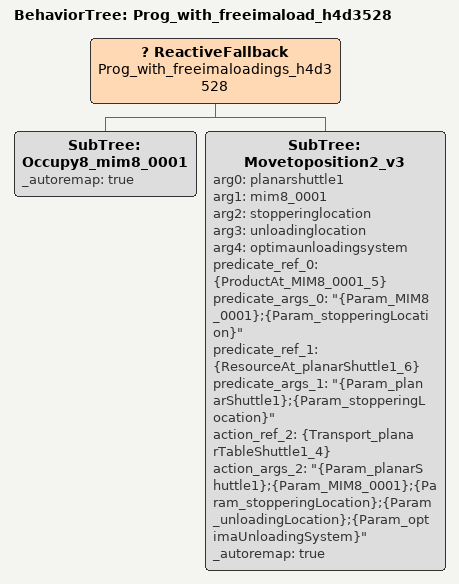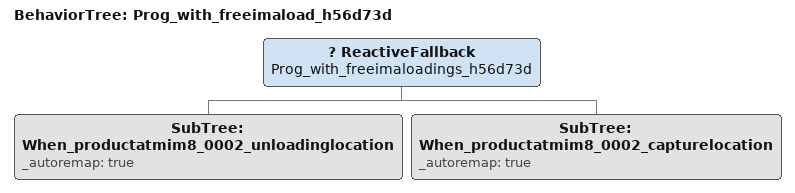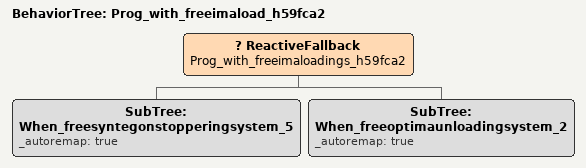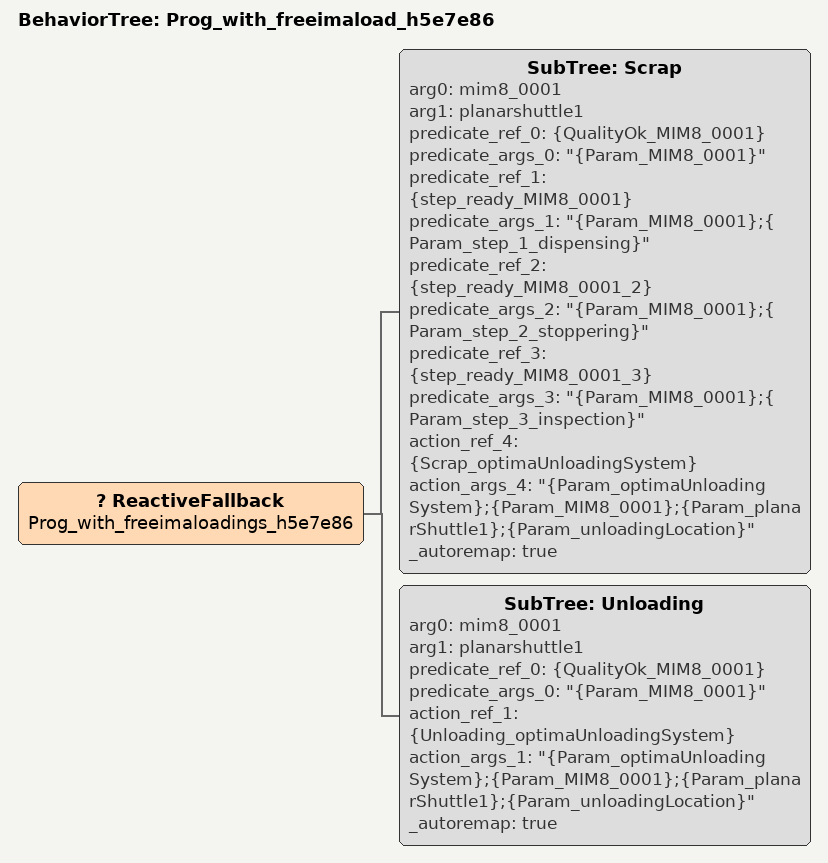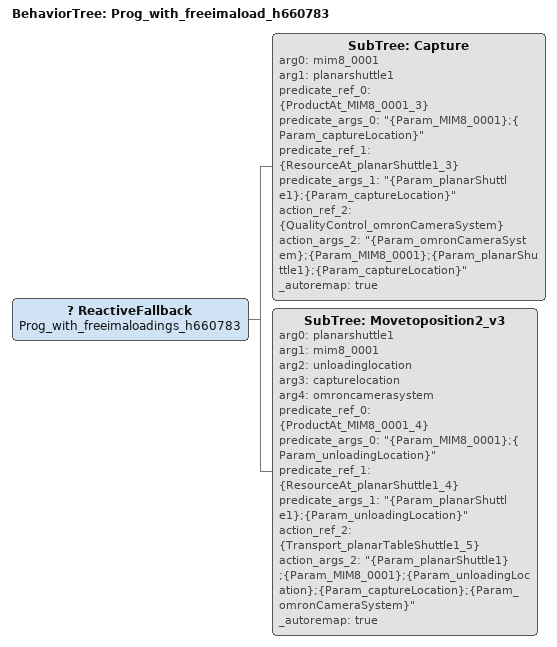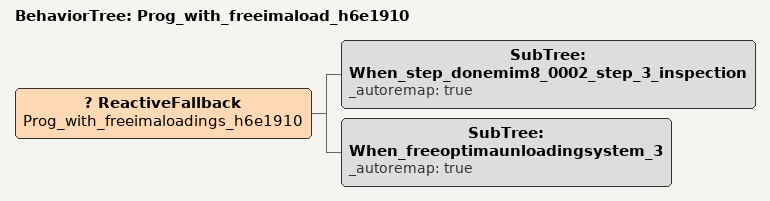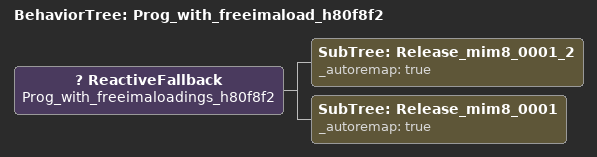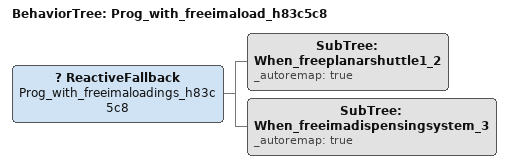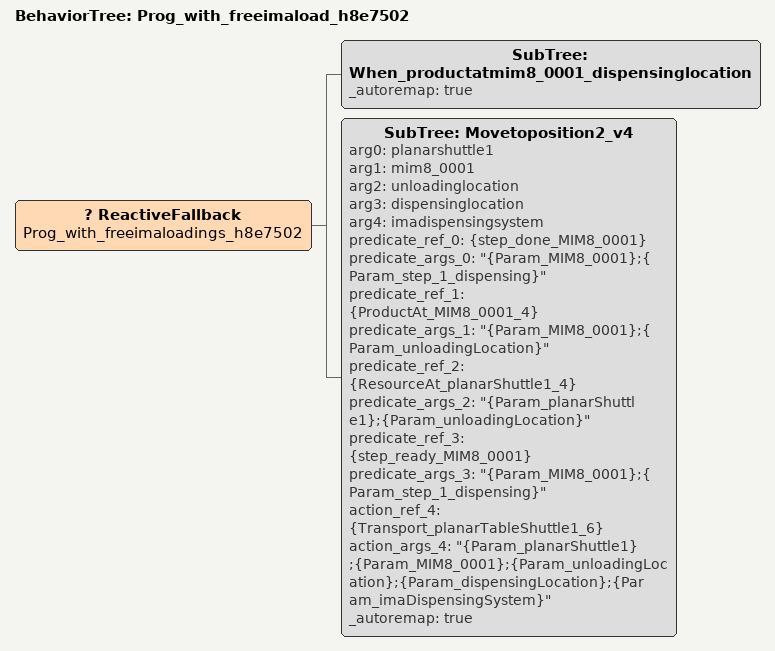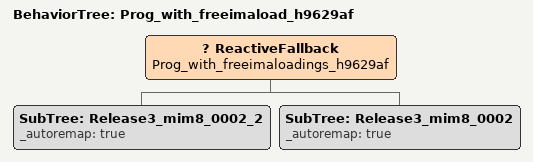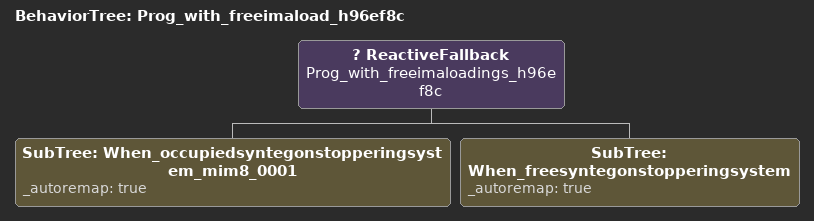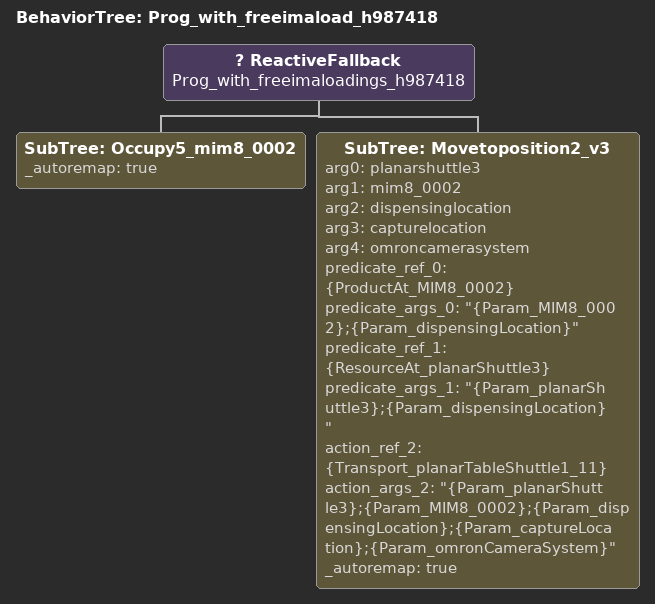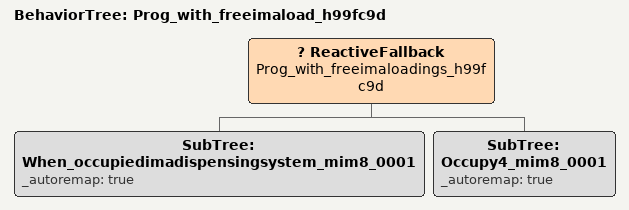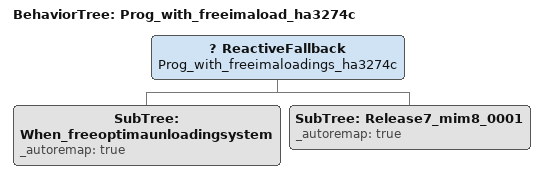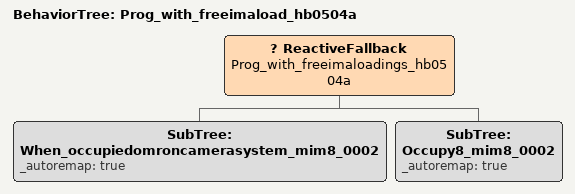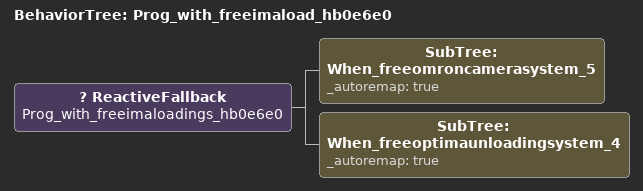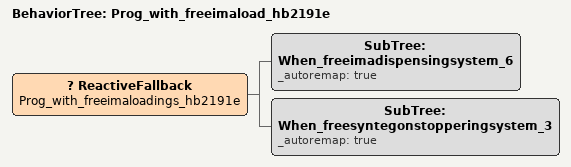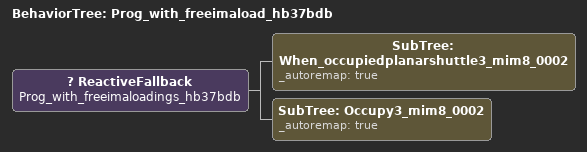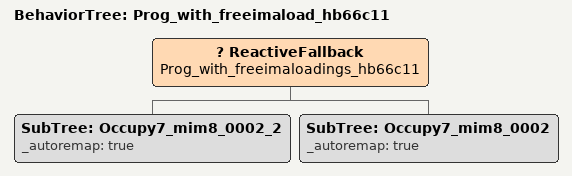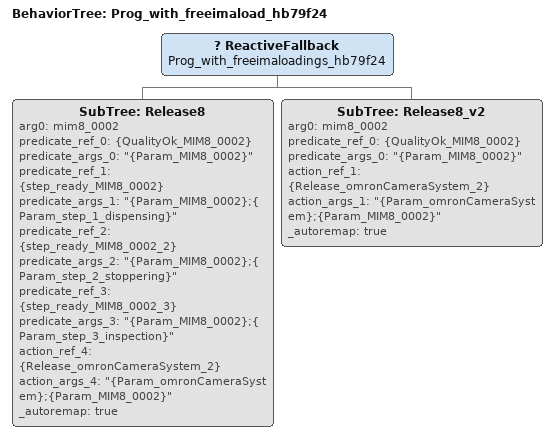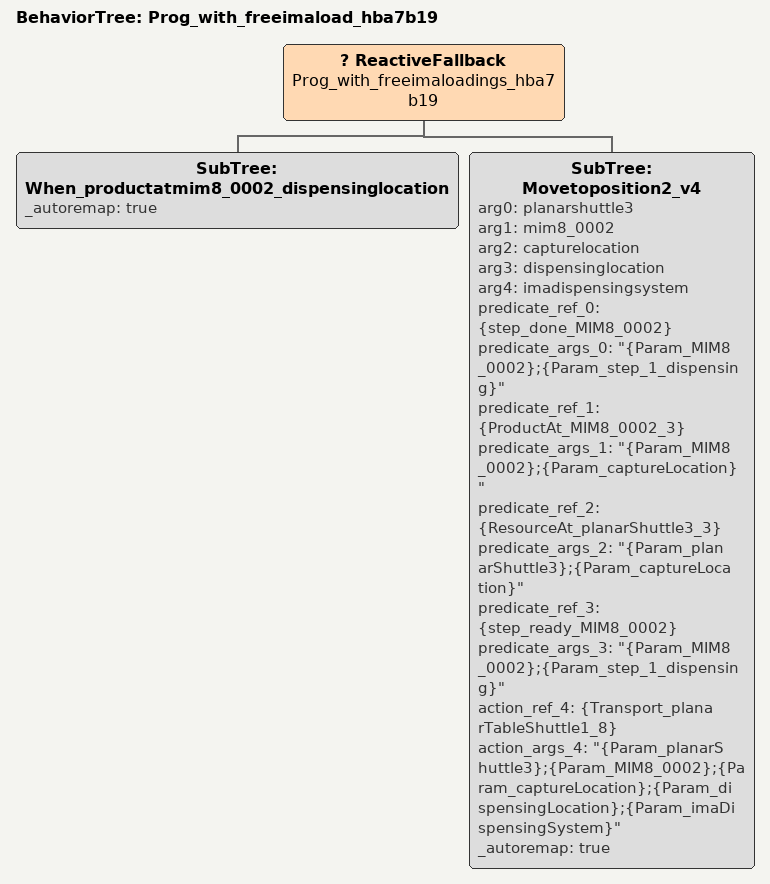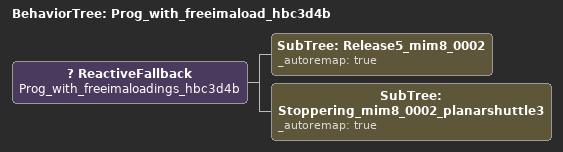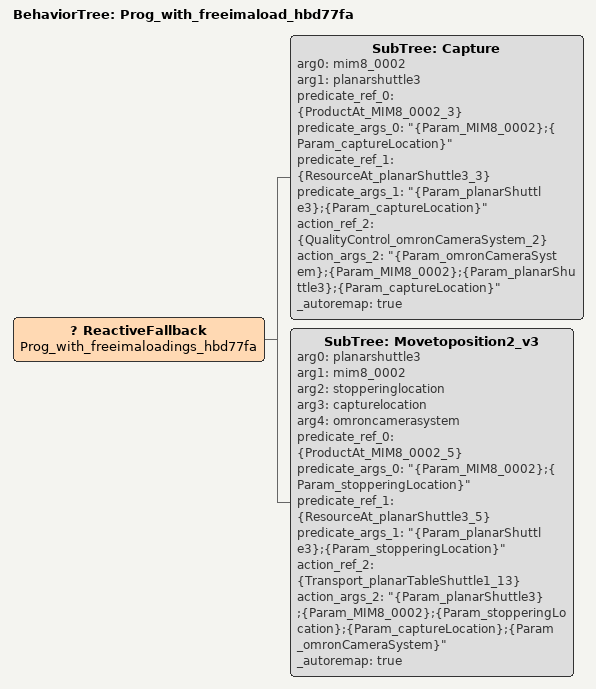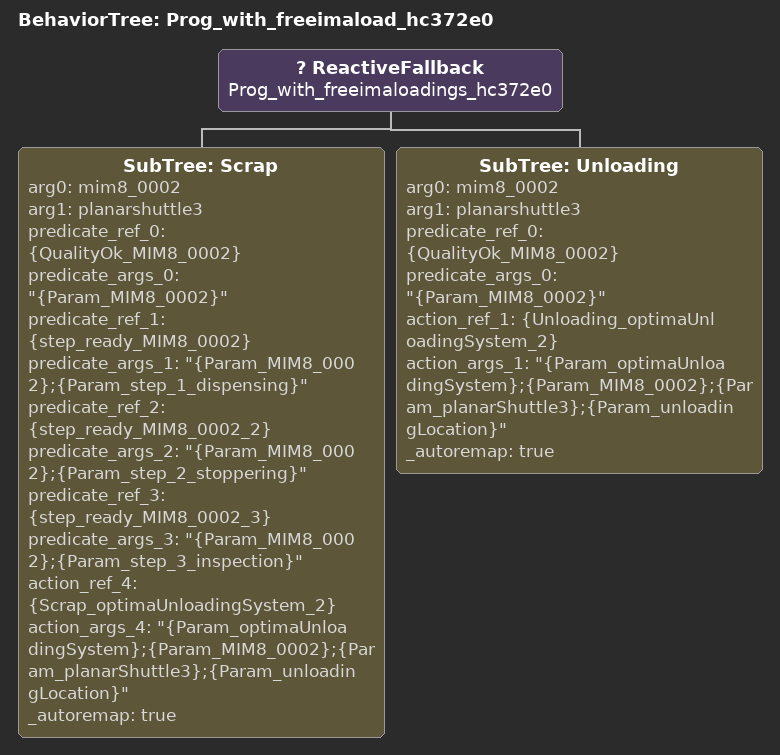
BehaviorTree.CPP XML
<BehaviorTree ID="Prog_with_freeimaload_h4d3528">
  <ReactiveFallback name="Prog_with_freeimaloadings_h4d3528">
    <SubTree ID="Occupy8_mim8_0001" _autoremap="true"/>
    <SubTree ID="Movetoposition2_v3" arg0="planarshuttle1" arg1="mim8_0001" arg2="stopperinglocation" arg3="unloadinglocation" arg4="optimaunloadingsystem" predicate_ref_0="{ProductAt_MIM8_0001_5}" predicate_args_0="&quot;{Param_MIM8_0001};{Param_stopperingLocation}&quot;" predicate_ref_1="{ResourceAt_planarShuttle1_6}" predicate_args_1="&quot;{Param_planarShuttle1};{Param_stopperingLocation}&quot;" action_ref_2="{Transport_planarTableShuttle1_4}" action_args_2="&quot;{Param_planarShuttle1};{Param_MIM8_0001};{Param_stopperingLocation};{Param_unloadingLocation};{Param_optimaUnloadingSystem}&quot;" _autoremap="true"/>
  </ReactiveFallback>
</BehaviorTree>

<BehaviorTree ID="Prog_with_freeimaload_h56d73d">
  <ReactiveFallback name="Prog_with_freeimaloadings_h56d73d">
    <SubTree ID="When_productatmim8_0002_unloadinglocation" _autoremap="true"/>
    <SubTree ID="When_productatmim8_0002_capturelocation" _autoremap="true"/>
  </ReactiveFallback>
</BehaviorTree>

<BehaviorTree ID="Prog_with_freeimaload_h59fca2">
  <ReactiveFallback name="Prog_with_freeimaloadings_h59fca2">
    <SubTree ID="When_freesyntegonstopperingsystem_5" _autoremap="true"/>
    <SubTree ID="When_freeoptimaunloadingsystem_2" _autoremap="true"/>
  </ReactiveFallback>
</BehaviorTree>

<BehaviorTree ID="Prog_with_freeimaload_h5e7e86">
  <ReactiveFallback name="Prog_with_freeimaloadings_h5e7e86">
    <SubTree ID="Scrap" arg0="mim8_0001" arg1="planarshuttle1" predicate_ref_0="{QualityOk_MIM8_0001}" predicate_args_0="&quot;{Param_MIM8_0001}&quot;" predicate_ref_1="{step_ready_MIM8_0001}" predicate_args_1="&quot;{Param_MIM8_0001};{Param_step_1_dispensing}&quot;" predicate_ref_2="{step_ready_MIM8_0001_2}" predicate_args_2="&quot;{Param_MIM8_0001};{Param_step_2_stoppering}&quot;" predicate_ref_3="{step_ready_MIM8_0001_3}" predicate_args_3="&quot;{Param_MIM8_0001};{Param_step_3_inspection}&quot;" action_ref_4="{Scrap_optimaUnloadingSystem}" action_args_4="&quot;{Param_optimaUnloadingSystem};{Param_MIM8_0001};{Param_planarShuttle1};{Param_unloadingLocation}&quot;" _autoremap="true"/>
    <SubTree ID="Unloading" arg0="mim8_0001" arg1="planarshuttle1" predicate_ref_0="{QualityOk_MIM8_0001}" predicate_args_0="&quot;{Param_MIM8_0001}&quot;" action_ref_1="{Unloading_optimaUnloadingSystem}" action_args_1="&quot;{Param_optimaUnloadingSystem};{Param_MIM8_0001};{Param_planarShuttle1};{Param_unloadingLocation}&quot;" _autoremap="true"/>
  </ReactiveFallback>
</BehaviorTree>

<BehaviorTree ID="Prog_with_freeimaload_h660783">
  <ReactiveFallback name="Prog_with_freeimaloadings_h660783">
    <SubTree ID="Capture" arg0="mim8_0001" arg1="planarshuttle1" predicate_ref_0="{ProductAt_MIM8_0001_3}" predicate_args_0="&quot;{Param_MIM8_0001};{Param_captureLocation}&quot;" predicate_ref_1="{ResourceAt_planarShuttle1_3}" predicate_args_1="&quot;{Param_planarShuttle1};{Param_captureLocation}&quot;" action_ref_2="{QualityControl_omronCameraSystem}" action_args_2="&quot;{Param_omronCameraSystem};{Param_MIM8_0001};{Param_planarShuttle1};{Param_captureLocation}&quot;" _autoremap="true"/>
    <SubTree ID="Movetoposition2_v3" arg0="planarshuttle1" arg1="mim8_0001" arg2="unloadinglocation" arg3="capturelocation" arg4="omroncamerasystem" predicate_ref_0="{ProductAt_MIM8_0001_4}" predicate_args_0="&quot;{Param_MIM8_0001};{Param_unloadingLocation}&quot;" predicate_ref_1="{ResourceAt_planarShuttle1_4}" predicate_args_1="&quot;{Param_planarShuttle1};{Param_unloadingLocation}&quot;" action_ref_2="{Transport_planarTableShuttle1_5}" action_args_2="&quot;{Param_planarShuttle1};{Param_MIM8_0001};{Param_unloadingLocation};{Param_captureLocation};{Param_omronCameraSystem}&quot;" _autoremap="true"/>
  </ReactiveFallback>
</BehaviorTree>

<BehaviorTree ID="Prog_with_freeimaload_h6e1910">
  <ReactiveFallback name="Prog_with_freeimaloadings_h6e1910">
    <SubTree ID="When_step_donemim8_0002_step_3_inspection" _autoremap="true"/>
    <SubTree ID="When_freeoptimaunloadingsystem_3" _autoremap="true"/>
  </ReactiveFallback>
</BehaviorTree>

<BehaviorTree ID="Prog_with_freeimaload_h80f8f2">
  <ReactiveFallback name="Prog_with_freeimaloadings_h80f8f2">
    <SubTree ID="Release_mim8_0001_2" _autoremap="true"/>
    <SubTree ID="Release_mim8_0001" _autoremap="true"/>
  </ReactiveFallback>
</BehaviorTree>

<BehaviorTree ID="Prog_with_freeimaload_h83c5c8">
  <ReactiveFallback name="Prog_with_freeimaloadings_h83c5c8">
    <SubTree ID="When_freeplanarshuttle1_2" _autoremap="true"/>
    <SubTree ID="When_freeimadispensingsystem_3" _autoremap="true"/>
  </ReactiveFallback>
</BehaviorTree>

<BehaviorTree ID="Prog_with_freeimaload_h8e7502">
  <ReactiveFallback name="Prog_with_freeimaloadings_h8e7502">
    <SubTree ID="When_productatmim8_0001_dispensinglocation" _autoremap="true"/>
    <SubTree ID="Movetoposition2_v4" arg0="planarshuttle1" arg1="mim8_0001" arg2="unloadinglocation" arg3="dispensinglocation" arg4="imadispensingsystem" predicate_ref_0="{step_done_MIM8_0001}" predicate_args_0="&quot;{Param_MIM8_0001};{Param_step_1_dispensing}&quot;" predicate_ref_1="{ProductAt_MIM8_0001_4}" predicate_args_1="&quot;{Param_MIM8_0001};{Param_unloadingLocation}&quot;" predicate_ref_2="{ResourceAt_planarShuttle1_4}" predicate_args_2="&quot;{Param_planarShuttle1};{Param_unloadingLocation}&quot;" predicate_ref_3="{step_ready_MIM8_0001}" predicate_args_3="&quot;{Param_MIM8_0001};{Param_step_1_dispensing}&quot;" action_ref_4="{Transport_planarTableShuttle1_6}" action_args_4="&quot;{Param_planarShuttle1};{Param_MIM8_0001};{Param_unloadingLocation};{Param_dispensingLocation};{Param_imaDispensingSystem}&quot;" _autoremap="true"/>
  </ReactiveFallback>
</BehaviorTree>

<BehaviorTree ID="Prog_with_freeimaload_h9629af">
  <ReactiveFallback name="Prog_with_freeimaloadings_h9629af">
    <SubTree ID="Release3_mim8_0002_2" _autoremap="true"/>
    <SubTree ID="Release3_mim8_0002" _autoremap="true"/>
  </ReactiveFallback>
</BehaviorTree>

<BehaviorTree ID="Prog_with_freeimaload_h96ef8c">
  <ReactiveFallback name="Prog_with_freeimaloadings_h96ef8c">
    <SubTree ID="When_occupiedsyntegonstopperingsystem_mim8_0001" _autoremap="true"/>
    <SubTree ID="When_freesyntegonstopperingsystem" _autoremap="true"/>
  </ReactiveFallback>
</BehaviorTree>

<BehaviorTree ID="Prog_with_freeimaload_h987418">
  <ReactiveFallback name="Prog_with_freeimaloadings_h987418">
    <SubTree ID="Occupy5_mim8_0002" _autoremap="true"/>
    <SubTree ID="Movetoposition2_v3" arg0="planarshuttle3" arg1="mim8_0002" arg2="dispensinglocation" arg3="capturelocation" arg4="omroncamerasystem" predicate_ref_0="{ProductAt_MIM8_0002}" predicate_args_0="&quot;{Param_MIM8_0002};{Param_dispensingLocation}&quot;" predicate_ref_1="{ResourceAt_planarShuttle3}" predicate_args_1="&quot;{Param_planarShuttle3};{Param_dispensingLocation}&quot;" action_ref_2="{Transport_planarTableShuttle1_11}" action_args_2="&quot;{Param_planarShuttle3};{Param_MIM8_0002};{Param_dispensingLocation};{Param_captureLocation};{Param_omronCameraSystem}&quot;" _autoremap="true"/>
  </ReactiveFallback>
</BehaviorTree>

<BehaviorTree ID="Prog_with_freeimaload_h99fc9d">
  <ReactiveFallback name="Prog_with_freeimaloadings_h99fc9d">
    <SubTree ID="When_occupiedimadispensingsystem_mim8_0001" _autoremap="true"/>
    <SubTree ID="Occupy4_mim8_0001" _autoremap="true"/>
  </ReactiveFallback>
</BehaviorTree>

<BehaviorTree ID="Prog_with_freeimaload_ha3274c">
  <ReactiveFallback name="Prog_with_freeimaloadings_ha3274c">
    <SubTree ID="When_freeoptimaunloadingsystem" _autoremap="true"/>
    <SubTree ID="Release7_mim8_0001" _autoremap="true"/>
  </ReactiveFallback>
</BehaviorTree>

<BehaviorTree ID="Prog_with_freeimaload_hb0504a">
  <ReactiveFallback name="Prog_with_freeimaloadings_hb0504a">
    <SubTree ID="When_occupiedomroncamerasystem_mim8_0002" _autoremap="true"/>
    <SubTree ID="Occupy8_mim8_0002" _autoremap="true"/>
  </ReactiveFallback>
</BehaviorTree>

<BehaviorTree ID="Prog_with_freeimaload_hb0e6e0">
  <ReactiveFallback name="Prog_with_freeimaloadings_hb0e6e0">
    <SubTree ID="When_freeomroncamerasystem_5" _autoremap="true"/>
    <SubTree ID="When_freeoptimaunloadingsystem_4" _autoremap="true"/>
  </ReactiveFallback>
</BehaviorTree>

<BehaviorTree ID="Prog_with_freeimaload_hb2191e">
  <ReactiveFallback name="Prog_with_freeimaloadings_hb2191e">
    <SubTree ID="When_freeimadispensingsystem_6" _autoremap="true"/>
    <SubTree ID="When_freesyntegonstopperingsystem_3" _autoremap="true"/>
  </ReactiveFallback>
</BehaviorTree>

<BehaviorTree ID="Prog_with_freeimaload_hb37bdb">
  <ReactiveFallback name="Prog_with_freeimaloadings_hb37bdb">
    <SubTree ID="When_occupiedplanarshuttle3_mim8_0002" _autoremap="true"/>
    <SubTree ID="Occupy3_mim8_0002" _autoremap="true"/>
  </ReactiveFallback>
</BehaviorTree>

<BehaviorTree ID="Prog_with_freeimaload_hb66c11">
  <ReactiveFallback name="Prog_with_freeimaloadings_hb66c11">
    <SubTree ID="Occupy7_mim8_0002_2" _autoremap="true"/>
    <SubTree ID="Occupy7_mim8_0002" _autoremap="true"/>
  </ReactiveFallback>
</BehaviorTree>

<BehaviorTree ID="Prog_with_freeimaload_hb79f24">
  <ReactiveFallback name="Prog_with_freeimaloadings_hb79f24">
    <SubTree ID="Release8" arg0="mim8_0002" predicate_ref_0="{QualityOk_MIM8_0002}" predicate_args_0="&quot;{Param_MIM8_0002}&quot;" predicate_ref_1="{step_ready_MIM8_0002}" predicate_args_1="&quot;{Param_MIM8_0002};{Param_step_1_dispensing}&quot;" predicate_ref_2="{step_ready_MIM8_0002_2}" predicate_args_2="&quot;{Param_MIM8_0002};{Param_step_2_stoppering}&quot;" predicate_ref_3="{step_ready_MIM8_0002_3}" predicate_args_3="&quot;{Param_MIM8_0002};{Param_step_3_inspection}&quot;" action_ref_4="{Release_omronCameraSystem_2}" action_args_4="&quot;{Param_omronCameraSystem};{Param_MIM8_0002}&quot;" _autoremap="true"/>
    <SubTree ID="Release8_v2" arg0="mim8_0002" predicate_ref_0="{QualityOk_MIM8_0002}" predicate_args_0="&quot;{Param_MIM8_0002}&quot;" action_ref_1="{Release_omronCameraSystem_2}" action_args_1="&quot;{Param_omronCameraSystem};{Param_MIM8_0002}&quot;" _autoremap="true"/>
  </ReactiveFallback>
</BehaviorTree>

<BehaviorTree ID="Prog_with_freeimaload_hba7b19">
  <ReactiveFallback name="Prog_with_freeimaloadings_hba7b19">
    <SubTree ID="When_productatmim8_0002_dispensinglocation" _autoremap="true"/>
    <SubTree ID="Movetoposition2_v4" arg0="planarshuttle3" arg1="mim8_0002" arg2="capturelocation" arg3="dispensinglocation" arg4="imadispensingsystem" predicate_ref_0="{step_done_MIM8_0002}" predicate_args_0="&quot;{Param_MIM8_0002};{Param_step_1_dispensing}&quot;" predicate_ref_1="{ProductAt_MIM8_0002_3}" predicate_args_1="&quot;{Param_MIM8_0002};{Param_captureLocation}&quot;" predicate_ref_2="{ResourceAt_planarShuttle3_3}" predicate_args_2="&quot;{Param_planarShuttle3};{Param_captureLocation}&quot;" predicate_ref_3="{step_ready_MIM8_0002}" predicate_args_3="&quot;{Param_MIM8_0002};{Param_step_1_dispensing}&quot;" action_ref_4="{Transport_planarTableShuttle1_8}" action_args_4="&quot;{Param_planarShuttle3};{Param_MIM8_0002};{Param_captureLocation};{Param_dispensingLocation};{Param_imaDispensingSystem}&quot;" _autoremap="true"/>
  </ReactiveFallback>
</BehaviorTree>

<BehaviorTree ID="Prog_with_freeimaload_hbc3d4b">
  <ReactiveFallback name="Prog_with_freeimaloadings_hbc3d4b">
    <SubTree ID="Release5_mim8_0002" _autoremap="true"/>
    <SubTree ID="Stoppering_mim8_0002_planarshuttle3" _autoremap="true"/>
  </ReactiveFallback>
</BehaviorTree>

<BehaviorTree ID="Prog_with_freeimaload_hbd77fa">
  <ReactiveFallback name="Prog_with_freeimaloadings_hbd77fa">
    <SubTree ID="Capture" arg0="mim8_0002" arg1="planarshuttle3" predicate_ref_0="{ProductAt_MIM8_0002_3}" predicate_args_0="&quot;{Param_MIM8_0002};{Param_captureLocation}&quot;" predicate_ref_1="{ResourceAt_planarShuttle3_3}" predicate_args_1="&quot;{Param_planarShuttle3};{Param_captureLocation}&quot;" action_ref_2="{QualityControl_omronCameraSystem_2}" action_args_2="&quot;{Param_omronCameraSystem};{Param_MIM8_0002};{Param_planarShuttle3};{Param_captureLocation}&quot;" _autoremap="true"/>
    <SubTree ID="Movetoposition2_v3" arg0="planarshuttle3" arg1="mim8_0002" arg2="stopperinglocation" arg3="capturelocation" arg4="omroncamerasystem" predicate_ref_0="{ProductAt_MIM8_0002_5}" predicate_args_0="&quot;{Param_MIM8_0002};{Param_stopperingLocation}&quot;" predicate_ref_1="{ResourceAt_planarShuttle3_5}" predicate_args_1="&quot;{Param_planarShuttle3};{Param_stopperingLocation}&quot;" action_ref_2="{Transport_planarTableShuttle1_13}" action_args_2="&quot;{Param_planarShuttle3};{Param_MIM8_0002};{Param_stopperingLocation};{Param_captureLocation};{Param_omronCameraSystem}&quot;" _autoremap="true"/>
  </ReactiveFallback>
</BehaviorTree>

<BehaviorTree ID="Prog_with_freeimaload_hc372e0">
  <ReactiveFallback name="Prog_with_freeimaloadings_hc372e0">
    <SubTree ID="Scrap" arg0="mim8_0002" arg1="planarshuttle3" predicate_ref_0="{QualityOk_MIM8_0002}" predicate_args_0="&quot;{Param_MIM8_0002}&quot;" predicate_ref_1="{step_ready_MIM8_0002}" predicate_args_1="&quot;{Param_MIM8_0002};{Param_step_1_dispensing}&quot;" predicate_ref_2="{step_ready_MIM8_0002_2}" predicate_args_2="&quot;{Param_MIM8_0002};{Param_step_2_stoppering}&quot;" predicate_ref_3="{step_ready_MIM8_0002_3}" predicate_args_3="&quot;{Param_MIM8_0002};{Param_step_3_inspection}&quot;" action_ref_4="{Scrap_optimaUnloadingSystem_2}" action_args_4="&quot;{Param_optimaUnloadingSystem};{Param_MIM8_0002};{Param_planarShuttle3};{Param_unloadingLocation}&quot;" _autoremap="true"/>
    <SubTree ID="Unloading" arg0="mim8_0002" arg1="planarshuttle3" predicate_ref_0="{QualityOk_MIM8_0002}" predicate_args_0="&quot;{Param_MIM8_0002}&quot;" action_ref_1="{Unloading_optimaUnloadingSystem_2}" action_args_1="&quot;{Param_optimaUnloadingSystem};{Param_MIM8_0002};{Param_planarShuttle3};{Param_unloadingLocation}&quot;" _autoremap="true"/>
  </ReactiveFallback>
</BehaviorTree>
